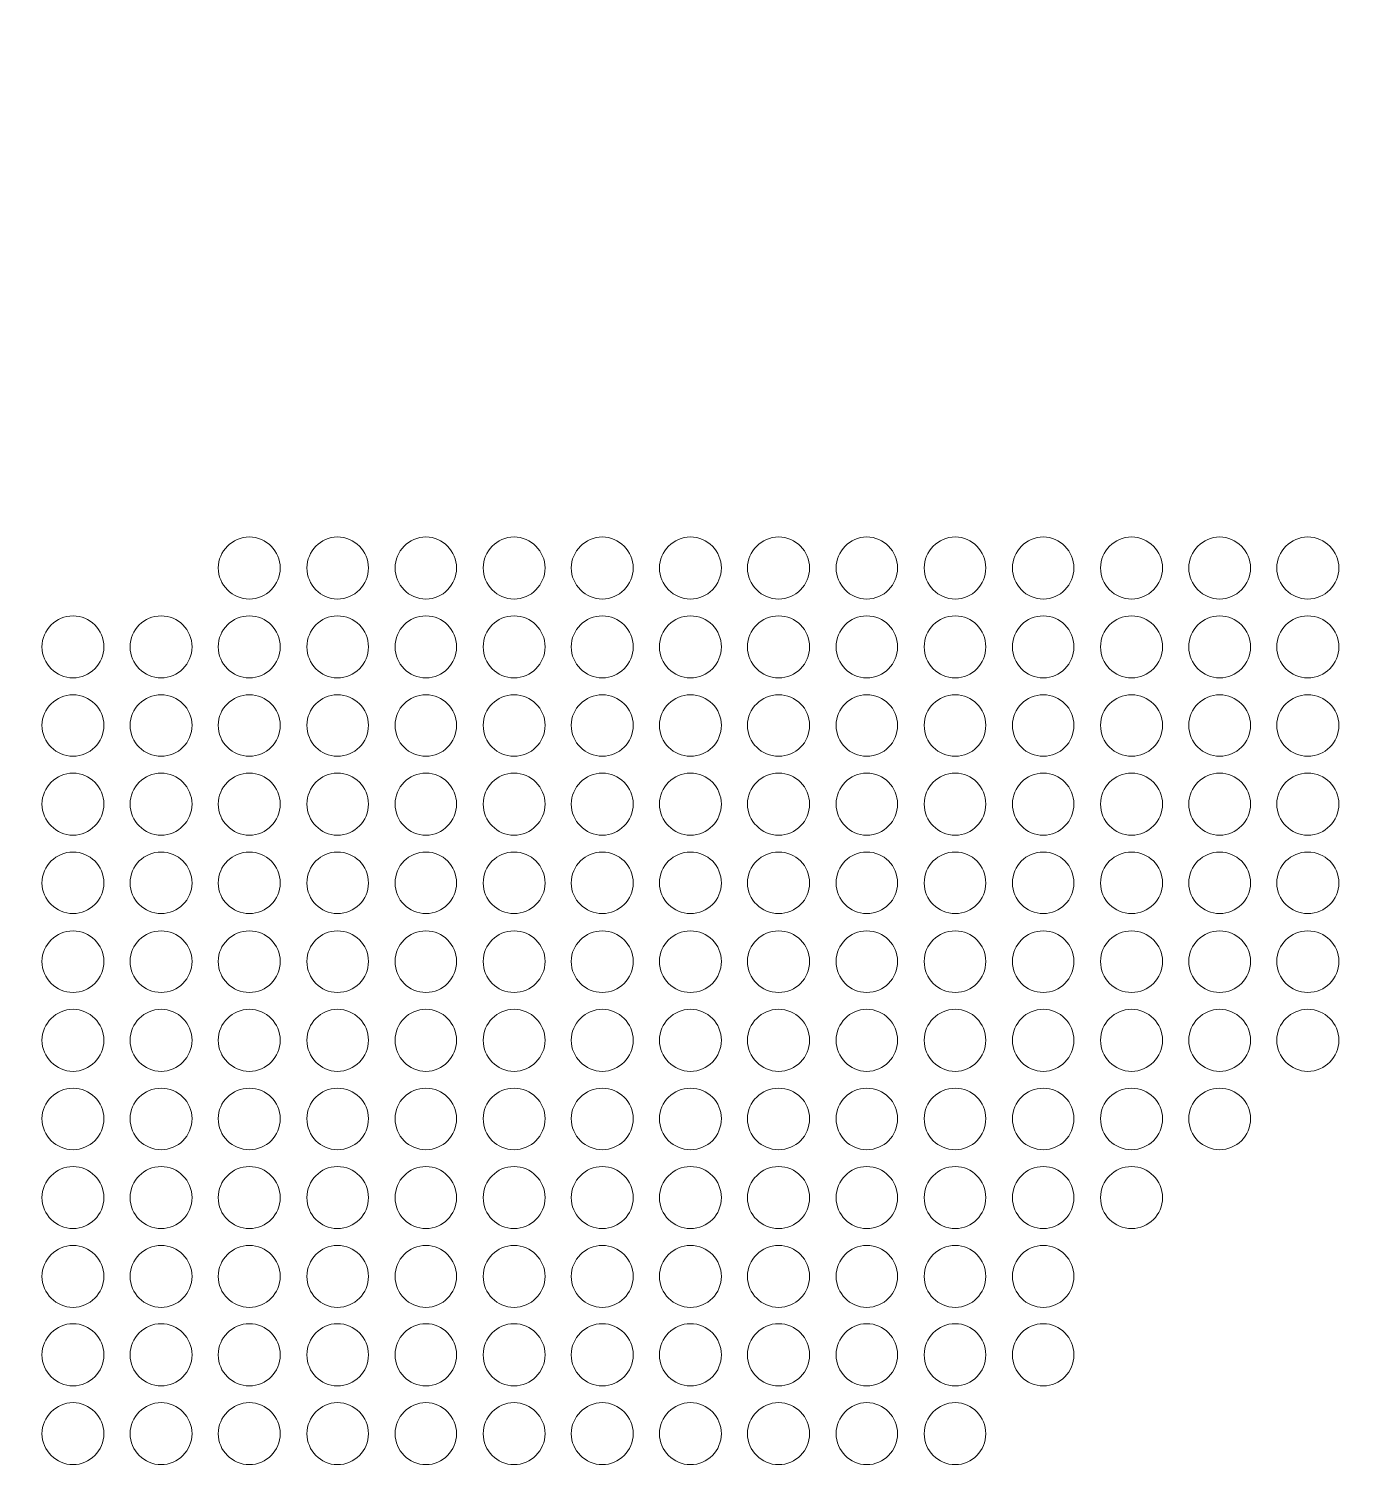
# Model space of a CAD drawing. Header units: inches. Extents: x 243 to 900, y -519 to -86.
# Drawn here: x 483.89 to 521.01, y -166.78 to -126.28 of the extents above; entities that cross this region are included whole.
import ezdxf

# ---------------------------------------------------------------- set-up
doc = ezdxf.new("R2010")
doc.units = ezdxf.units.IN
doc.header["$MEASUREMENT"] = 0
doc.layers.add('Layer 1', color=7, linetype='Continuous')

# ---------------------------------------------------------------- blocks, each defined once
blk = doc.blocks.new('block 3')
at = {"layer": 'Layer 1', "lineweight": 0}
blk.add_open_spline([(898.138, -484.267), (898.138, -494.991), (889.368, -503.763), (878.645, -503.763), (878.645, -503.763), (266.12, -503.763), (266.12, -503.763), (255.397, -503.763), (246.624, -494.991), (246.624, -484.267), (246.624, -484.267), (246.624, -108.507), (246.624, -108.507), (246.624, -97.783), (255.397, -89.011), (266.12, -89.011), (266.12, -89.011), (878.645, -89.011), (878.645, -89.011), (889.368, -89.011), (898.138, -97.783), (898.138, -108.507), (898.138, -108.507), (898.138, -484.267), (898.138, -484.267)], degree=3, knots=[0, 0, 0, 0, 1, 1, 1, 2, 2, 2, 3, 3, 3, 4, 4, 4, 5, 5, 5, 6, 6, 6, 7, 7, 7, 8, 8, 8, 8], dxfattribs=at)
blk = doc.blocks.new('block 2')
at = {"layer": 'Layer 1'}
blk.add_blockref('block 3', (0, 0), dxfattribs=at)
blk = doc.blocks.new('block 6')
at = {"layer": 'Layer 1', "lineweight": 0}
for points in [[(451.361, -141.395), (451.361, -141.868), (450.964, -142.267), (450.491, -142.267), (450.005, -142.267), (449.624, -141.868), (449.624, -141.395), (449.624, -140.924), (450.005, -140.526), (450.491, -140.526), (450.964, -140.526), (451.361, -140.924), (451.361, -141.395)], [(453.836, -141.395), (453.836, -141.868), (453.436, -142.267), (452.966, -142.267), (452.493, -142.267), (452.093, -141.868), (452.093, -141.395), (452.093, -140.924), (452.493, -140.526), (452.966, -140.526), (453.436, -140.526), (453.836, -140.924), (453.836, -141.395)], [(456.305, -141.395), (456.305, -141.868), (455.909, -142.267), (455.435, -142.267), (454.962, -142.267), (454.565, -141.868), (454.565, -141.395), (454.565, -140.924), (454.962, -140.526), (455.435, -140.526), (455.909, -140.526), (456.305, -140.924), (456.305, -141.395)], [(458.777, -141.395), (458.777, -141.868), (458.394, -142.267), (457.907, -142.267), (457.437, -142.267), (457.037, -141.868), (457.037, -141.395), (457.037, -140.924), (457.437, -140.526), (457.907, -140.526), (458.394, -140.526), (458.777, -140.924), (458.777, -141.395)], [(461.249, -141.395), (461.249, -141.868), (460.871, -142.267), (460.382, -142.267), (459.906, -142.267), (459.525, -141.868), (459.525, -141.395), (459.525, -140.924), (459.906, -140.526), (460.382, -140.526), (460.871, -140.526), (461.249, -140.924), (461.249, -141.395)], [(463.719, -141.395), (463.719, -141.868), (463.338, -142.267), (462.867, -142.267), (462.378, -142.267), (461.997, -141.868), (461.997, -141.395), (461.997, -140.924), (462.378, -140.526), (462.867, -140.526), (463.338, -140.526), (463.719, -140.924), (463.719, -141.395)], [(466.193, -141.395), (466.193, -141.868), (465.815, -142.267), (465.339, -142.267), (464.853, -142.267), (464.472, -141.868), (464.472, -141.395), (464.472, -140.924), (464.853, -140.526), (465.339, -140.526), (465.815, -140.526), (466.193, -140.924), (466.193, -141.395)], [(490.942, -141.395), (490.942, -141.868), (490.562, -142.267), (490.073, -142.267), (489.602, -142.267), (489.203, -141.868), (489.203, -141.395), (489.203, -140.924), (489.602, -140.526), (490.073, -140.526), (490.562, -140.526), (490.942, -140.924), (490.942, -141.395)], [(493.417, -141.395), (493.417, -141.868), (493.036, -142.267), (492.547, -142.267), (492.074, -142.267), (491.693, -141.868), (491.693, -141.395), (491.693, -140.924), (492.074, -140.526), (492.547, -140.526), (493.036, -140.526), (493.417, -140.924), (493.417, -141.395)], [(495.889, -141.395), (495.889, -141.868), (495.506, -142.267), (495.032, -142.267), (494.546, -142.267), (494.165, -141.868), (494.165, -141.395), (494.165, -140.924), (494.546, -140.526), (495.032, -140.526), (495.506, -140.526), (495.889, -140.924), (495.889, -141.395)], [(498.374, -141.395), (498.374, -141.868), (497.978, -142.267), (497.504, -142.267), (497.018, -142.267), (496.637, -141.868), (496.637, -141.395), (496.637, -140.924), (497.018, -140.526), (497.504, -140.526), (497.978, -140.526), (498.374, -140.924), (498.374, -141.395)], [(500.846, -141.395), (500.846, -141.868), (500.447, -142.267), (499.979, -142.267), (499.503, -142.267), (499.107, -141.868), (499.107, -141.395), (499.107, -140.924), (499.503, -140.526), (499.979, -140.526), (500.447, -140.526), (500.846, -140.924), (500.846, -141.395)], [(503.318, -141.395), (503.318, -141.868), (502.94, -142.267), (502.448, -142.267), (501.975, -142.267), (501.581, -141.868), (501.581, -141.395), (501.581, -140.924), (501.975, -140.526), (502.448, -140.526), (502.94, -140.526), (503.318, -140.924), (503.318, -141.395)], [(505.793, -141.395), (505.793, -141.868), (505.409, -142.267), (504.92, -142.267), (504.45, -142.267), (504.05, -141.868), (504.05, -141.395), (504.05, -140.924), (504.45, -140.526), (504.92, -140.526), (505.409, -140.526), (505.793, -140.924), (505.793, -141.395)], [(508.262, -141.395), (508.262, -141.868), (507.882, -142.267), (507.395, -142.267), (506.919, -142.267), (506.538, -141.868), (506.538, -141.395), (506.538, -140.924), (506.919, -140.526), (507.395, -140.526), (507.882, -140.526), (508.262, -140.924), (508.262, -141.395)], [(510.734, -141.395), (510.734, -141.868), (510.354, -142.267), (509.88, -142.267), (509.391, -142.267), (509.01, -141.868), (509.01, -141.395), (509.01, -140.924), (509.391, -140.526), (509.88, -140.526), (510.354, -140.526), (510.734, -140.924), (510.734, -141.395)], [(513.206, -141.395), (513.206, -141.868), (512.826, -142.267), (512.352, -142.267), (511.863, -142.267), (511.485, -141.868), (511.485, -141.395), (511.485, -140.924), (511.863, -140.526), (512.352, -140.526), (512.826, -140.526), (513.206, -140.924), (513.206, -141.395)], [(515.697, -141.395), (515.697, -141.868), (515.295, -142.267), (514.827, -142.267), (514.338, -142.267), (513.954, -141.868), (513.954, -141.395), (513.954, -140.924), (514.338, -140.526), (514.827, -140.526), (515.295, -140.526), (515.697, -140.924), (515.697, -141.395)], [(518.163, -141.395), (518.163, -141.868), (517.769, -142.267), (517.296, -142.267), (516.823, -142.267), (516.429, -141.868), (516.429, -141.395), (516.429, -140.924), (516.823, -140.526), (517.296, -140.526), (517.769, -140.526), (518.163, -140.924), (518.163, -141.395)], [(520.641, -141.395), (520.641, -141.868), (520.257, -142.267), (519.768, -142.267), (519.298, -142.267), (518.898, -141.868), (518.898, -141.395), (518.898, -140.924), (519.298, -140.526), (519.768, -140.526), (520.257, -140.526), (520.641, -140.924), (520.641, -141.395)]]:
    blk.add_open_spline(points, degree=3, knots=[0, 0, 0, 0, 1, 1, 1, 2, 2, 2, 3, 3, 3, 4, 4, 4, 4], dxfattribs=at)
blk = doc.blocks.new('block 7')
at = {"layer": 'Layer 1', "lineweight": 0}
for points in [[(485.998, -143.611), (485.998, -144.081), (485.602, -144.48), (485.131, -144.48), (484.658, -144.48), (484.259, -144.081), (484.259, -143.611), (484.259, -143.121), (484.658, -142.739), (485.131, -142.739), (485.602, -142.739), (485.998, -143.121), (485.998, -143.611)], [(488.47, -143.611), (488.47, -144.081), (488.076, -144.48), (487.603, -144.48), (487.127, -144.48), (486.733, -144.081), (486.733, -143.611), (486.733, -143.121), (487.127, -142.739), (487.603, -142.739), (488.076, -142.739), (488.47, -143.121), (488.47, -143.611)], [(490.942, -143.611), (490.942, -144.081), (490.562, -144.48), (490.073, -144.48), (489.602, -144.48), (489.203, -144.081), (489.203, -143.611), (489.203, -143.121), (489.602, -142.739), (490.073, -142.739), (490.562, -142.739), (490.942, -143.121), (490.942, -143.611)], [(493.417, -143.611), (493.417, -144.081), (493.036, -144.48), (492.547, -144.48), (492.074, -144.48), (491.693, -144.081), (491.693, -143.611), (491.693, -143.121), (492.074, -142.739), (492.547, -142.739), (493.036, -142.739), (493.417, -143.121), (493.417, -143.611)], [(495.889, -143.611), (495.889, -144.081), (495.506, -144.48), (495.032, -144.48), (494.546, -144.48), (494.165, -144.081), (494.165, -143.611), (494.165, -143.121), (494.546, -142.739), (495.032, -142.739), (495.506, -142.739), (495.889, -143.121), (495.889, -143.611)], [(498.374, -143.611), (498.374, -144.081), (497.978, -144.48), (497.504, -144.48), (497.018, -144.48), (496.637, -144.081), (496.637, -143.611), (496.637, -143.121), (497.018, -142.739), (497.504, -142.739), (497.978, -142.739), (498.374, -143.121), (498.374, -143.611)], [(500.846, -143.611), (500.846, -144.081), (500.447, -144.48), (499.979, -144.48), (499.503, -144.48), (499.107, -144.081), (499.107, -143.611), (499.107, -143.121), (499.503, -142.739), (499.979, -142.739), (500.447, -142.739), (500.846, -143.121), (500.846, -143.611)], [(503.318, -143.611), (503.318, -144.081), (502.94, -144.48), (502.448, -144.48), (501.975, -144.48), (501.581, -144.081), (501.581, -143.611), (501.581, -143.121), (501.975, -142.739), (502.448, -142.739), (502.94, -142.739), (503.318, -143.121), (503.318, -143.611)], [(505.793, -143.611), (505.793, -144.081), (505.409, -144.48), (504.92, -144.48), (504.45, -144.48), (504.05, -144.081), (504.05, -143.611), (504.05, -143.121), (504.45, -142.739), (504.92, -142.739), (505.409, -142.739), (505.793, -143.121), (505.793, -143.611)], [(508.262, -143.611), (508.262, -144.081), (507.882, -144.48), (507.395, -144.48), (506.919, -144.48), (506.538, -144.081), (506.538, -143.611), (506.538, -143.121), (506.919, -142.739), (507.395, -142.739), (507.882, -142.739), (508.262, -143.121), (508.262, -143.611)], [(510.734, -143.611), (510.734, -144.081), (510.354, -144.48), (509.88, -144.48), (509.391, -144.48), (509.01, -144.081), (509.01, -143.611), (509.01, -143.121), (509.391, -142.739), (509.88, -142.739), (510.354, -142.739), (510.734, -143.121), (510.734, -143.611)], [(513.206, -143.611), (513.206, -144.081), (512.826, -144.48), (512.352, -144.48), (511.863, -144.48), (511.485, -144.081), (511.485, -143.611), (511.485, -143.121), (511.863, -142.739), (512.352, -142.739), (512.826, -142.739), (513.206, -143.121), (513.206, -143.611)], [(515.697, -143.611), (515.697, -144.081), (515.295, -144.48), (514.827, -144.48), (514.338, -144.48), (513.954, -144.081), (513.954, -143.611), (513.954, -143.121), (514.338, -142.739), (514.827, -142.739), (515.295, -142.739), (515.697, -143.121), (515.697, -143.611)], [(518.163, -143.611), (518.163, -144.081), (517.769, -144.48), (517.296, -144.48), (516.823, -144.48), (516.429, -144.081), (516.429, -143.611), (516.429, -143.121), (516.823, -142.739), (517.296, -142.739), (517.769, -142.739), (518.163, -143.121), (518.163, -143.611)], [(520.641, -143.611), (520.641, -144.081), (520.257, -144.48), (519.768, -144.48), (519.298, -144.48), (518.898, -144.081), (518.898, -143.611), (518.898, -143.121), (519.298, -142.739), (519.768, -142.739), (520.257, -142.739), (520.641, -143.121), (520.641, -143.611)]]:
    blk.add_open_spline(points, degree=3, knots=[0, 0, 0, 0, 1, 1, 1, 2, 2, 2, 3, 3, 3, 4, 4, 4, 4], dxfattribs=at)
blk = doc.blocks.new('block 8')
at = {"layer": 'Layer 1', "lineweight": 0}
for points in [[(485.998, -145.806), (485.998, -146.294), (485.602, -146.676), (485.131, -146.676), (484.658, -146.676), (484.259, -146.294), (484.259, -145.806), (484.259, -145.334), (484.658, -144.952), (485.131, -144.952), (485.602, -144.952), (485.998, -145.334), (485.998, -145.806)], [(488.47, -145.806), (488.47, -146.294), (488.076, -146.676), (487.603, -146.676), (487.127, -146.676), (486.733, -146.294), (486.733, -145.806), (486.733, -145.334), (487.127, -144.952), (487.603, -144.952), (488.076, -144.952), (488.47, -145.334), (488.47, -145.806)], [(490.942, -145.806), (490.942, -146.294), (490.562, -146.676), (490.073, -146.676), (489.602, -146.676), (489.203, -146.294), (489.203, -145.806), (489.203, -145.334), (489.602, -144.952), (490.073, -144.952), (490.562, -144.952), (490.942, -145.334), (490.942, -145.806)], [(493.417, -145.806), (493.417, -146.294), (493.036, -146.676), (492.547, -146.676), (492.074, -146.676), (491.693, -146.294), (491.693, -145.806), (491.693, -145.334), (492.074, -144.952), (492.547, -144.952), (493.036, -144.952), (493.417, -145.334), (493.417, -145.806)], [(495.889, -145.806), (495.889, -146.294), (495.506, -146.676), (495.032, -146.676), (494.546, -146.676), (494.165, -146.294), (494.165, -145.806), (494.165, -145.334), (494.546, -144.952), (495.032, -144.952), (495.506, -144.952), (495.889, -145.334), (495.889, -145.806)], [(498.374, -145.806), (498.374, -146.294), (497.978, -146.676), (497.504, -146.676), (497.018, -146.676), (496.637, -146.294), (496.637, -145.806), (496.637, -145.334), (497.018, -144.952), (497.504, -144.952), (497.978, -144.952), (498.374, -145.334), (498.374, -145.806)], [(500.846, -145.806), (500.846, -146.294), (500.447, -146.676), (499.979, -146.676), (499.503, -146.676), (499.107, -146.294), (499.107, -145.806), (499.107, -145.334), (499.503, -144.952), (499.979, -144.952), (500.447, -144.952), (500.846, -145.334), (500.846, -145.806)], [(503.318, -145.806), (503.318, -146.294), (502.94, -146.676), (502.448, -146.676), (501.975, -146.676), (501.581, -146.294), (501.581, -145.806), (501.581, -145.334), (501.975, -144.952), (502.448, -144.952), (502.94, -144.952), (503.318, -145.334), (503.318, -145.806)], [(505.793, -145.806), (505.793, -146.294), (505.409, -146.676), (504.92, -146.676), (504.45, -146.676), (504.05, -146.294), (504.05, -145.806), (504.05, -145.334), (504.45, -144.952), (504.92, -144.952), (505.409, -144.952), (505.793, -145.334), (505.793, -145.806)], [(508.262, -145.806), (508.262, -146.294), (507.882, -146.676), (507.395, -146.676), (506.919, -146.676), (506.538, -146.294), (506.538, -145.806), (506.538, -145.334), (506.919, -144.952), (507.395, -144.952), (507.882, -144.952), (508.262, -145.334), (508.262, -145.806)], [(510.734, -145.806), (510.734, -146.294), (510.354, -146.676), (509.88, -146.676), (509.391, -146.676), (509.01, -146.294), (509.01, -145.806), (509.01, -145.334), (509.391, -144.952), (509.88, -144.952), (510.354, -144.952), (510.734, -145.334), (510.734, -145.806)], [(513.206, -145.806), (513.206, -146.294), (512.826, -146.676), (512.352, -146.676), (511.863, -146.676), (511.485, -146.294), (511.485, -145.806), (511.485, -145.334), (511.863, -144.952), (512.352, -144.952), (512.826, -144.952), (513.206, -145.334), (513.206, -145.806)], [(515.697, -145.806), (515.697, -146.294), (515.295, -146.676), (514.827, -146.676), (514.338, -146.676), (513.954, -146.294), (513.954, -145.806), (513.954, -145.334), (514.338, -144.952), (514.827, -144.952), (515.295, -144.952), (515.697, -145.334), (515.697, -145.806)], [(518.163, -145.806), (518.163, -146.294), (517.769, -146.676), (517.296, -146.676), (516.823, -146.676), (516.429, -146.294), (516.429, -145.806), (516.429, -145.334), (516.823, -144.952), (517.296, -144.952), (517.769, -144.952), (518.163, -145.334), (518.163, -145.806)], [(520.641, -145.806), (520.641, -146.294), (520.257, -146.676), (519.768, -146.676), (519.298, -146.676), (518.898, -146.294), (518.898, -145.806), (518.898, -145.334), (519.298, -144.952), (519.768, -144.952), (520.257, -144.952), (520.641, -145.334), (520.641, -145.806)]]:
    blk.add_open_spline(points, degree=3, knots=[0, 0, 0, 0, 1, 1, 1, 2, 2, 2, 3, 3, 3, 4, 4, 4, 4], dxfattribs=at)
blk = doc.blocks.new('block 9')
at = {"layer": 'Layer 1', "lineweight": 0}
for points in [[(485.998, -148.018), (485.998, -148.491), (485.602, -148.889), (485.131, -148.889), (484.658, -148.889), (484.259, -148.491), (484.259, -148.018), (484.259, -147.545), (484.658, -147.148), (485.131, -147.148), (485.602, -147.148), (485.998, -147.545), (485.998, -148.018)], [(488.47, -148.018), (488.47, -148.491), (488.076, -148.889), (487.603, -148.889), (487.127, -148.889), (486.733, -148.491), (486.733, -148.018), (486.733, -147.545), (487.127, -147.148), (487.603, -147.148), (488.076, -147.148), (488.47, -147.545), (488.47, -148.018)], [(490.942, -148.018), (490.942, -148.491), (490.562, -148.889), (490.073, -148.889), (489.602, -148.889), (489.203, -148.491), (489.203, -148.018), (489.203, -147.545), (489.602, -147.148), (490.073, -147.148), (490.562, -147.148), (490.942, -147.545), (490.942, -148.018)], [(493.417, -148.018), (493.417, -148.491), (493.036, -148.889), (492.547, -148.889), (492.074, -148.889), (491.693, -148.491), (491.693, -148.018), (491.693, -147.545), (492.074, -147.148), (492.547, -147.148), (493.036, -147.148), (493.417, -147.545), (493.417, -148.018)], [(495.889, -148.018), (495.889, -148.491), (495.506, -148.889), (495.032, -148.889), (494.546, -148.889), (494.165, -148.491), (494.165, -148.018), (494.165, -147.545), (494.546, -147.148), (495.032, -147.148), (495.506, -147.148), (495.889, -147.545), (495.889, -148.018)], [(498.374, -148.018), (498.374, -148.491), (497.978, -148.889), (497.504, -148.889), (497.018, -148.889), (496.637, -148.491), (496.637, -148.018), (496.637, -147.545), (497.018, -147.148), (497.504, -147.148), (497.978, -147.148), (498.374, -147.545), (498.374, -148.018)], [(500.846, -148.018), (500.846, -148.491), (500.447, -148.889), (499.979, -148.889), (499.503, -148.889), (499.107, -148.491), (499.107, -148.018), (499.107, -147.545), (499.503, -147.148), (499.979, -147.148), (500.447, -147.148), (500.846, -147.545), (500.846, -148.018)], [(503.318, -148.018), (503.318, -148.491), (502.94, -148.889), (502.448, -148.889), (501.975, -148.889), (501.581, -148.491), (501.581, -148.018), (501.581, -147.545), (501.975, -147.148), (502.448, -147.148), (502.94, -147.148), (503.318, -147.545), (503.318, -148.018)], [(505.793, -148.018), (505.793, -148.491), (505.409, -148.889), (504.92, -148.889), (504.45, -148.889), (504.05, -148.491), (504.05, -148.018), (504.05, -147.545), (504.45, -147.148), (504.92, -147.148), (505.409, -147.148), (505.793, -147.545), (505.793, -148.018)], [(508.262, -148.018), (508.262, -148.491), (507.882, -148.889), (507.395, -148.889), (506.919, -148.889), (506.538, -148.491), (506.538, -148.018), (506.538, -147.545), (506.919, -147.148), (507.395, -147.148), (507.882, -147.148), (508.262, -147.545), (508.262, -148.018)], [(510.734, -148.018), (510.734, -148.491), (510.354, -148.889), (509.88, -148.889), (509.391, -148.889), (509.01, -148.491), (509.01, -148.018), (509.01, -147.545), (509.391, -147.148), (509.88, -147.148), (510.354, -147.148), (510.734, -147.545), (510.734, -148.018)], [(513.206, -148.018), (513.206, -148.491), (512.826, -148.889), (512.352, -148.889), (511.863, -148.889), (511.485, -148.491), (511.485, -148.018), (511.485, -147.545), (511.863, -147.148), (512.352, -147.148), (512.826, -147.148), (513.206, -147.545), (513.206, -148.018)], [(515.697, -148.018), (515.697, -148.491), (515.295, -148.889), (514.827, -148.889), (514.338, -148.889), (513.954, -148.491), (513.954, -148.018), (513.954, -147.545), (514.338, -147.148), (514.827, -147.148), (515.295, -147.148), (515.697, -147.545), (515.697, -148.018)], [(518.163, -148.018), (518.163, -148.491), (517.769, -148.889), (517.296, -148.889), (516.823, -148.889), (516.429, -148.491), (516.429, -148.018), (516.429, -147.545), (516.823, -147.148), (517.296, -147.148), (517.769, -147.148), (518.163, -147.545), (518.163, -148.018)], [(520.641, -148.018), (520.641, -148.491), (520.257, -148.889), (519.768, -148.889), (519.298, -148.889), (518.898, -148.491), (518.898, -148.018), (518.898, -147.545), (519.298, -147.148), (519.768, -147.148), (520.257, -147.148), (520.641, -147.545), (520.641, -148.018)]]:
    blk.add_open_spline(points, degree=3, knots=[0, 0, 0, 0, 1, 1, 1, 2, 2, 2, 3, 3, 3, 4, 4, 4, 4], dxfattribs=at)
blk = doc.blocks.new('block 10')
at = {"layer": 'Layer 1', "lineweight": 0}
for points in [[(485.998, -150.232), (485.998, -150.703), (485.602, -151.086), (485.131, -151.086), (484.658, -151.086), (484.259, -150.703), (484.259, -150.232), (484.259, -149.742), (484.658, -149.361), (485.131, -149.361), (485.602, -149.361), (485.998, -149.742), (485.998, -150.232)], [(488.47, -150.232), (488.47, -150.703), (488.076, -151.086), (487.603, -151.086), (487.127, -151.086), (486.733, -150.703), (486.733, -150.232), (486.733, -149.742), (487.127, -149.361), (487.603, -149.361), (488.076, -149.361), (488.47, -149.742), (488.47, -150.232)], [(490.942, -150.232), (490.942, -150.703), (490.562, -151.086), (490.073, -151.086), (489.602, -151.086), (489.203, -150.703), (489.203, -150.232), (489.203, -149.742), (489.602, -149.361), (490.073, -149.361), (490.562, -149.361), (490.942, -149.742), (490.942, -150.232)], [(493.417, -150.232), (493.417, -150.703), (493.036, -151.086), (492.547, -151.086), (492.074, -151.086), (491.693, -150.703), (491.693, -150.232), (491.693, -149.742), (492.074, -149.361), (492.547, -149.361), (493.036, -149.361), (493.417, -149.742), (493.417, -150.232)], [(495.889, -150.232), (495.889, -150.703), (495.506, -151.086), (495.032, -151.086), (494.546, -151.086), (494.165, -150.703), (494.165, -150.232), (494.165, -149.742), (494.546, -149.361), (495.032, -149.361), (495.506, -149.361), (495.889, -149.742), (495.889, -150.232)], [(498.374, -150.232), (498.374, -150.703), (497.978, -151.086), (497.504, -151.086), (497.018, -151.086), (496.637, -150.703), (496.637, -150.232), (496.637, -149.742), (497.018, -149.361), (497.504, -149.361), (497.978, -149.361), (498.374, -149.742), (498.374, -150.232)], [(500.846, -150.232), (500.846, -150.703), (500.447, -151.086), (499.979, -151.086), (499.503, -151.086), (499.107, -150.703), (499.107, -150.232), (499.107, -149.742), (499.503, -149.361), (499.979, -149.361), (500.447, -149.361), (500.846, -149.742), (500.846, -150.232)], [(503.318, -150.232), (503.318, -150.703), (502.94, -151.086), (502.448, -151.086), (501.975, -151.086), (501.581, -150.703), (501.581, -150.232), (501.581, -149.742), (501.975, -149.361), (502.448, -149.361), (502.94, -149.361), (503.318, -149.742), (503.318, -150.232)], [(505.793, -150.232), (505.793, -150.703), (505.409, -151.086), (504.92, -151.086), (504.45, -151.086), (504.05, -150.703), (504.05, -150.232), (504.05, -149.742), (504.45, -149.361), (504.92, -149.361), (505.409, -149.361), (505.793, -149.742), (505.793, -150.232)], [(508.262, -150.232), (508.262, -150.703), (507.882, -151.086), (507.395, -151.086), (506.919, -151.086), (506.538, -150.703), (506.538, -150.232), (506.538, -149.742), (506.919, -149.361), (507.395, -149.361), (507.882, -149.361), (508.262, -149.742), (508.262, -150.232)], [(510.734, -150.232), (510.734, -150.703), (510.354, -151.086), (509.88, -151.086), (509.391, -151.086), (509.01, -150.703), (509.01, -150.232), (509.01, -149.742), (509.391, -149.361), (509.88, -149.361), (510.354, -149.361), (510.734, -149.742), (510.734, -150.232)], [(513.206, -150.232), (513.206, -150.703), (512.826, -151.086), (512.352, -151.086), (511.863, -151.086), (511.485, -150.703), (511.485, -150.232), (511.485, -149.742), (511.863, -149.361), (512.352, -149.361), (512.826, -149.361), (513.206, -149.742), (513.206, -150.232)], [(515.697, -150.232), (515.697, -150.703), (515.295, -151.086), (514.827, -151.086), (514.338, -151.086), (513.954, -150.703), (513.954, -150.232), (513.954, -149.742), (514.338, -149.361), (514.827, -149.361), (515.295, -149.361), (515.697, -149.742), (515.697, -150.232)], [(518.163, -150.232), (518.163, -150.703), (517.769, -151.086), (517.296, -151.086), (516.823, -151.086), (516.429, -150.703), (516.429, -150.232), (516.429, -149.742), (516.823, -149.361), (517.296, -149.361), (517.769, -149.361), (518.163, -149.742), (518.163, -150.232)], [(520.641, -150.232), (520.641, -150.703), (520.257, -151.086), (519.768, -151.086), (519.298, -151.086), (518.898, -150.703), (518.898, -150.232), (518.898, -149.742), (519.298, -149.361), (519.768, -149.361), (520.257, -149.361), (520.641, -149.742), (520.641, -150.232)]]:
    blk.add_open_spline(points, degree=3, knots=[0, 0, 0, 0, 1, 1, 1, 2, 2, 2, 3, 3, 3, 4, 4, 4, 4], dxfattribs=at)
blk = doc.blocks.new('block 11')
at = {"layer": 'Layer 1', "lineweight": 0}
for points in [[(485.998, -152.428), (485.998, -152.917), (485.602, -153.299), (485.131, -153.299), (484.658, -153.299), (484.259, -152.917), (484.259, -152.428), (484.259, -151.957), (484.658, -151.574), (485.131, -151.574), (485.602, -151.574), (485.998, -151.957), (485.998, -152.428)], [(488.47, -152.428), (488.47, -152.917), (488.076, -153.299), (487.603, -153.299), (487.127, -153.299), (486.733, -152.917), (486.733, -152.428), (486.733, -151.957), (487.127, -151.574), (487.603, -151.574), (488.076, -151.574), (488.47, -151.957), (488.47, -152.428)], [(490.942, -152.428), (490.942, -152.917), (490.562, -153.299), (490.073, -153.299), (489.602, -153.299), (489.203, -152.917), (489.203, -152.428), (489.203, -151.957), (489.602, -151.574), (490.073, -151.574), (490.562, -151.574), (490.942, -151.957), (490.942, -152.428)], [(493.417, -152.428), (493.417, -152.917), (493.036, -153.299), (492.547, -153.299), (492.074, -153.299), (491.693, -152.917), (491.693, -152.428), (491.693, -151.957), (492.074, -151.574), (492.547, -151.574), (493.036, -151.574), (493.417, -151.957), (493.417, -152.428)], [(495.889, -152.428), (495.889, -152.917), (495.506, -153.299), (495.032, -153.299), (494.546, -153.299), (494.165, -152.917), (494.165, -152.428), (494.165, -151.957), (494.546, -151.574), (495.032, -151.574), (495.506, -151.574), (495.889, -151.957), (495.889, -152.428)], [(498.374, -152.428), (498.374, -152.917), (497.978, -153.299), (497.504, -153.299), (497.018, -153.299), (496.637, -152.917), (496.637, -152.428), (496.637, -151.957), (497.018, -151.574), (497.504, -151.574), (497.978, -151.574), (498.374, -151.957), (498.374, -152.428)], [(500.846, -152.428), (500.846, -152.917), (500.447, -153.299), (499.979, -153.299), (499.503, -153.299), (499.107, -152.917), (499.107, -152.428), (499.107, -151.957), (499.503, -151.574), (499.979, -151.574), (500.447, -151.574), (500.846, -151.957), (500.846, -152.428)], [(503.318, -152.428), (503.318, -152.917), (502.94, -153.299), (502.448, -153.299), (501.975, -153.299), (501.581, -152.917), (501.581, -152.428), (501.581, -151.957), (501.975, -151.574), (502.448, -151.574), (502.94, -151.574), (503.318, -151.957), (503.318, -152.428)], [(505.793, -152.428), (505.793, -152.917), (505.409, -153.299), (504.92, -153.299), (504.45, -153.299), (504.05, -152.917), (504.05, -152.428), (504.05, -151.957), (504.45, -151.574), (504.92, -151.574), (505.409, -151.574), (505.793, -151.957), (505.793, -152.428)], [(508.262, -152.428), (508.262, -152.917), (507.882, -153.299), (507.395, -153.299), (506.919, -153.299), (506.538, -152.917), (506.538, -152.428), (506.538, -151.957), (506.919, -151.574), (507.395, -151.574), (507.882, -151.574), (508.262, -151.957), (508.262, -152.428)], [(510.734, -152.428), (510.734, -152.917), (510.354, -153.299), (509.88, -153.299), (509.391, -153.299), (509.01, -152.917), (509.01, -152.428), (509.01, -151.957), (509.391, -151.574), (509.88, -151.574), (510.354, -151.574), (510.734, -151.957), (510.734, -152.428)], [(513.206, -152.428), (513.206, -152.917), (512.826, -153.299), (512.352, -153.299), (511.863, -153.299), (511.485, -152.917), (511.485, -152.428), (511.485, -151.957), (511.863, -151.574), (512.352, -151.574), (512.826, -151.574), (513.206, -151.957), (513.206, -152.428)], [(515.697, -152.428), (515.697, -152.917), (515.295, -153.299), (514.827, -153.299), (514.338, -153.299), (513.954, -152.917), (513.954, -152.428), (513.954, -151.957), (514.338, -151.574), (514.827, -151.574), (515.295, -151.574), (515.697, -151.957), (515.697, -152.428)], [(518.163, -152.428), (518.163, -152.917), (517.769, -153.299), (517.296, -153.299), (516.823, -153.299), (516.429, -152.917), (516.429, -152.428), (516.429, -151.957), (516.823, -151.574), (517.296, -151.574), (517.769, -151.574), (518.163, -151.957), (518.163, -152.428)], [(520.641, -152.428), (520.641, -152.917), (520.257, -153.299), (519.768, -153.299), (519.298, -153.299), (518.898, -152.917), (518.898, -152.428), (518.898, -151.957), (519.298, -151.574), (519.768, -151.574), (520.257, -151.574), (520.641, -151.957), (520.641, -152.428)]]:
    blk.add_open_spline(points, degree=3, knots=[0, 0, 0, 0, 1, 1, 1, 2, 2, 2, 3, 3, 3, 4, 4, 4, 4], dxfattribs=at)
blk = doc.blocks.new('block 12')
at = {"layer": 'Layer 1', "lineweight": 0}
for points in [[(485.998, -154.642), (485.998, -155.114), (485.602, -155.512), (485.131, -155.512), (484.658, -155.512), (484.259, -155.114), (484.259, -154.642), (484.259, -154.167), (484.658, -153.772), (485.131, -153.772), (485.602, -153.772), (485.998, -154.167), (485.998, -154.642)], [(488.47, -154.642), (488.47, -155.114), (488.076, -155.512), (487.603, -155.512), (487.127, -155.512), (486.733, -155.114), (486.733, -154.642), (486.733, -154.167), (487.127, -153.772), (487.603, -153.772), (488.076, -153.772), (488.47, -154.167), (488.47, -154.642)], [(490.942, -154.642), (490.942, -155.114), (490.562, -155.512), (490.073, -155.512), (489.602, -155.512), (489.203, -155.114), (489.203, -154.642), (489.203, -154.167), (489.602, -153.772), (490.073, -153.772), (490.562, -153.772), (490.942, -154.167), (490.942, -154.642)], [(493.417, -154.642), (493.417, -155.114), (493.036, -155.512), (492.547, -155.512), (492.074, -155.512), (491.693, -155.114), (491.693, -154.642), (491.693, -154.167), (492.074, -153.772), (492.547, -153.772), (493.036, -153.772), (493.417, -154.167), (493.417, -154.642)], [(495.889, -154.642), (495.889, -155.114), (495.506, -155.512), (495.032, -155.512), (494.546, -155.512), (494.165, -155.114), (494.165, -154.642), (494.165, -154.167), (494.546, -153.772), (495.032, -153.772), (495.506, -153.772), (495.889, -154.167), (495.889, -154.642)], [(498.374, -154.642), (498.374, -155.114), (497.978, -155.512), (497.504, -155.512), (497.018, -155.512), (496.637, -155.114), (496.637, -154.642), (496.637, -154.167), (497.018, -153.772), (497.504, -153.772), (497.978, -153.772), (498.374, -154.167), (498.374, -154.642)], [(500.846, -154.642), (500.846, -155.114), (500.447, -155.512), (499.979, -155.512), (499.503, -155.512), (499.107, -155.114), (499.107, -154.642), (499.107, -154.167), (499.503, -153.772), (499.979, -153.772), (500.447, -153.772), (500.846, -154.167), (500.846, -154.642)], [(503.318, -154.642), (503.318, -155.114), (502.94, -155.512), (502.448, -155.512), (501.975, -155.512), (501.581, -155.114), (501.581, -154.642), (501.581, -154.167), (501.975, -153.772), (502.448, -153.772), (502.94, -153.772), (503.318, -154.167), (503.318, -154.642)], [(505.793, -154.642), (505.793, -155.114), (505.409, -155.512), (504.92, -155.512), (504.45, -155.512), (504.05, -155.114), (504.05, -154.642), (504.05, -154.167), (504.45, -153.772), (504.92, -153.772), (505.409, -153.772), (505.793, -154.167), (505.793, -154.642)], [(508.262, -154.642), (508.262, -155.114), (507.882, -155.512), (507.395, -155.512), (506.919, -155.512), (506.538, -155.114), (506.538, -154.642), (506.538, -154.167), (506.919, -153.772), (507.395, -153.772), (507.882, -153.772), (508.262, -154.167), (508.262, -154.642)], [(510.734, -154.642), (510.734, -155.114), (510.354, -155.512), (509.88, -155.512), (509.391, -155.512), (509.01, -155.114), (509.01, -154.642), (509.01, -154.167), (509.391, -153.772), (509.88, -153.772), (510.354, -153.772), (510.734, -154.167), (510.734, -154.642)], [(513.206, -154.642), (513.206, -155.114), (512.826, -155.512), (512.352, -155.512), (511.863, -155.512), (511.485, -155.114), (511.485, -154.642), (511.485, -154.167), (511.863, -153.772), (512.352, -153.772), (512.826, -153.772), (513.206, -154.167), (513.206, -154.642)], [(515.697, -154.642), (515.697, -155.114), (515.295, -155.512), (514.827, -155.512), (514.338, -155.512), (513.954, -155.114), (513.954, -154.642), (513.954, -154.167), (514.338, -153.772), (514.827, -153.772), (515.295, -153.772), (515.697, -154.167), (515.697, -154.642)], [(518.163, -154.642), (518.163, -155.114), (517.769, -155.512), (517.296, -155.512), (516.823, -155.512), (516.429, -155.114), (516.429, -154.642), (516.429, -154.167), (516.823, -153.772), (517.296, -153.772), (517.769, -153.772), (518.163, -154.167), (518.163, -154.642)], [(520.641, -154.642), (520.641, -155.114), (520.257, -155.512), (519.768, -155.512), (519.298, -155.512), (518.898, -155.114), (518.898, -154.642), (518.898, -154.167), (519.298, -153.772), (519.768, -153.772), (520.257, -153.772), (520.641, -154.167), (520.641, -154.642)]]:
    blk.add_open_spline(points, degree=3, knots=[0, 0, 0, 0, 1, 1, 1, 2, 2, 2, 3, 3, 3, 4, 4, 4, 4], dxfattribs=at)
blk = doc.blocks.new('block 13')
at = {"layer": 'Layer 1', "lineweight": 0}
for points in [[(485.998, -156.839), (485.998, -157.327), (485.602, -157.709), (485.131, -157.709), (484.658, -157.709), (484.259, -157.327), (484.259, -156.839), (484.259, -156.364), (484.658, -155.985), (485.131, -155.985), (485.602, -155.985), (485.998, -156.364), (485.998, -156.839)], [(488.47, -156.839), (488.47, -157.327), (488.076, -157.709), (487.603, -157.709), (487.127, -157.709), (486.733, -157.327), (486.733, -156.839), (486.733, -156.364), (487.127, -155.985), (487.603, -155.985), (488.076, -155.985), (488.47, -156.364), (488.47, -156.839)], [(490.942, -156.839), (490.942, -157.327), (490.562, -157.709), (490.073, -157.709), (489.602, -157.709), (489.203, -157.327), (489.203, -156.839), (489.203, -156.364), (489.602, -155.985), (490.073, -155.985), (490.562, -155.985), (490.942, -156.364), (490.942, -156.839)], [(493.417, -156.839), (493.417, -157.327), (493.036, -157.709), (492.547, -157.709), (492.074, -157.709), (491.693, -157.327), (491.693, -156.839), (491.693, -156.364), (492.074, -155.985), (492.547, -155.985), (493.036, -155.985), (493.417, -156.364), (493.417, -156.839)], [(495.889, -156.839), (495.889, -157.327), (495.506, -157.709), (495.032, -157.709), (494.546, -157.709), (494.165, -157.327), (494.165, -156.839), (494.165, -156.364), (494.546, -155.985), (495.032, -155.985), (495.506, -155.985), (495.889, -156.364), (495.889, -156.839)], [(498.374, -156.839), (498.374, -157.327), (497.978, -157.709), (497.504, -157.709), (497.018, -157.709), (496.637, -157.327), (496.637, -156.839), (496.637, -156.364), (497.018, -155.985), (497.504, -155.985), (497.978, -155.985), (498.374, -156.364), (498.374, -156.839)], [(500.846, -156.839), (500.846, -157.327), (500.447, -157.709), (499.979, -157.709), (499.503, -157.709), (499.107, -157.327), (499.107, -156.839), (499.107, -156.364), (499.503, -155.985), (499.979, -155.985), (500.447, -155.985), (500.846, -156.364), (500.846, -156.839)], [(503.318, -156.839), (503.318, -157.327), (502.94, -157.709), (502.448, -157.709), (501.975, -157.709), (501.581, -157.327), (501.581, -156.839), (501.581, -156.364), (501.975, -155.985), (502.448, -155.985), (502.94, -155.985), (503.318, -156.364), (503.318, -156.839)], [(505.793, -156.839), (505.793, -157.327), (505.409, -157.709), (504.92, -157.709), (504.45, -157.709), (504.05, -157.327), (504.05, -156.839), (504.05, -156.364), (504.45, -155.985), (504.92, -155.985), (505.409, -155.985), (505.793, -156.364), (505.793, -156.839)], [(508.262, -156.839), (508.262, -157.327), (507.882, -157.709), (507.395, -157.709), (506.919, -157.709), (506.538, -157.327), (506.538, -156.839), (506.538, -156.364), (506.919, -155.985), (507.395, -155.985), (507.882, -155.985), (508.262, -156.364), (508.262, -156.839)], [(510.734, -156.839), (510.734, -157.327), (510.354, -157.709), (509.88, -157.709), (509.391, -157.709), (509.01, -157.327), (509.01, -156.839), (509.01, -156.364), (509.391, -155.985), (509.88, -155.985), (510.354, -155.985), (510.734, -156.364), (510.734, -156.839)], [(513.206, -156.839), (513.206, -157.327), (512.826, -157.709), (512.352, -157.709), (511.863, -157.709), (511.485, -157.327), (511.485, -156.839), (511.485, -156.364), (511.863, -155.985), (512.352, -155.985), (512.826, -155.985), (513.206, -156.364), (513.206, -156.839)], [(515.697, -156.839), (515.697, -157.327), (515.295, -157.709), (514.827, -157.709), (514.338, -157.709), (513.954, -157.327), (513.954, -156.839), (513.954, -156.364), (514.338, -155.985), (514.827, -155.985), (515.295, -155.985), (515.697, -156.364), (515.697, -156.839)], [(518.163, -156.839), (518.163, -157.327), (517.769, -157.709), (517.296, -157.709), (516.823, -157.709), (516.429, -157.327), (516.429, -156.839), (516.429, -156.364), (516.823, -155.985), (517.296, -155.985), (517.769, -155.985), (518.163, -156.364), (518.163, -156.839)]]:
    blk.add_open_spline(points, degree=3, knots=[0, 0, 0, 0, 1, 1, 1, 2, 2, 2, 3, 3, 3, 4, 4, 4, 4], dxfattribs=at)
blk = doc.blocks.new('block 14')
at = {"layer": 'Layer 1', "lineweight": 0}
for points in [[(485.998, -159.051), (485.998, -159.54), (485.602, -159.92), (485.131, -159.92), (484.658, -159.92), (484.259, -159.54), (484.259, -159.051), (484.259, -158.579), (484.658, -158.181), (485.131, -158.181), (485.602, -158.181), (485.998, -158.579), (485.998, -159.051)], [(488.47, -159.051), (488.47, -159.54), (488.076, -159.92), (487.603, -159.92), (487.127, -159.92), (486.733, -159.54), (486.733, -159.051), (486.733, -158.579), (487.127, -158.181), (487.603, -158.181), (488.076, -158.181), (488.47, -158.579), (488.47, -159.051)], [(490.942, -159.051), (490.942, -159.54), (490.562, -159.92), (490.073, -159.92), (489.602, -159.92), (489.203, -159.54), (489.203, -159.051), (489.203, -158.579), (489.602, -158.181), (490.073, -158.181), (490.562, -158.181), (490.942, -158.579), (490.942, -159.051)], [(493.417, -159.051), (493.417, -159.54), (493.036, -159.92), (492.547, -159.92), (492.074, -159.92), (491.693, -159.54), (491.693, -159.051), (491.693, -158.579), (492.074, -158.181), (492.547, -158.181), (493.036, -158.181), (493.417, -158.579), (493.417, -159.051)], [(495.889, -159.051), (495.889, -159.54), (495.506, -159.92), (495.032, -159.92), (494.546, -159.92), (494.165, -159.54), (494.165, -159.051), (494.165, -158.579), (494.546, -158.181), (495.032, -158.181), (495.506, -158.181), (495.889, -158.579), (495.889, -159.051)], [(498.374, -159.051), (498.374, -159.54), (497.978, -159.92), (497.504, -159.92), (497.018, -159.92), (496.637, -159.54), (496.637, -159.051), (496.637, -158.579), (497.018, -158.181), (497.504, -158.181), (497.978, -158.181), (498.374, -158.579), (498.374, -159.051)], [(500.846, -159.051), (500.846, -159.54), (500.447, -159.92), (499.979, -159.92), (499.503, -159.92), (499.107, -159.54), (499.107, -159.051), (499.107, -158.579), (499.503, -158.181), (499.979, -158.181), (500.447, -158.181), (500.846, -158.579), (500.846, -159.051)], [(503.318, -159.051), (503.318, -159.54), (502.94, -159.92), (502.448, -159.92), (501.975, -159.92), (501.581, -159.54), (501.581, -159.051), (501.581, -158.579), (501.975, -158.181), (502.448, -158.181), (502.94, -158.181), (503.318, -158.579), (503.318, -159.051)], [(505.793, -159.051), (505.793, -159.54), (505.409, -159.92), (504.92, -159.92), (504.45, -159.92), (504.05, -159.54), (504.05, -159.051), (504.05, -158.579), (504.45, -158.181), (504.92, -158.181), (505.409, -158.181), (505.793, -158.579), (505.793, -159.051)], [(508.262, -159.051), (508.262, -159.54), (507.882, -159.92), (507.395, -159.92), (506.919, -159.92), (506.538, -159.54), (506.538, -159.051), (506.538, -158.579), (506.919, -158.181), (507.395, -158.181), (507.882, -158.181), (508.262, -158.579), (508.262, -159.051)], [(510.734, -159.051), (510.734, -159.54), (510.354, -159.92), (509.88, -159.92), (509.391, -159.92), (509.01, -159.54), (509.01, -159.051), (509.01, -158.579), (509.391, -158.181), (509.88, -158.181), (510.354, -158.181), (510.734, -158.579), (510.734, -159.051)], [(513.206, -159.051), (513.206, -159.54), (512.826, -159.92), (512.352, -159.92), (511.863, -159.92), (511.485, -159.54), (511.485, -159.051), (511.485, -158.579), (511.863, -158.181), (512.352, -158.181), (512.826, -158.181), (513.206, -158.579), (513.206, -159.051)], [(515.697, -159.051), (515.697, -159.54), (515.295, -159.92), (514.827, -159.92), (514.338, -159.92), (513.954, -159.54), (513.954, -159.051), (513.954, -158.579), (514.338, -158.181), (514.827, -158.181), (515.295, -158.181), (515.697, -158.579), (515.697, -159.051)]]:
    blk.add_open_spline(points, degree=3, knots=[0, 0, 0, 0, 1, 1, 1, 2, 2, 2, 3, 3, 3, 4, 4, 4, 4], dxfattribs=at)
blk = doc.blocks.new('block 15')
at = {"layer": 'Layer 1', "lineweight": 0}
for points in [[(485.998, -161.265), (485.998, -161.735), (485.602, -162.132), (485.131, -162.132), (484.658, -162.132), (484.259, -161.735), (484.259, -161.265), (484.259, -160.79), (484.658, -160.394), (485.131, -160.394), (485.602, -160.394), (485.998, -160.79), (485.998, -161.265)], [(488.47, -161.265), (488.47, -161.735), (488.076, -162.132), (487.603, -162.132), (487.127, -162.132), (486.733, -161.735), (486.733, -161.265), (486.733, -160.79), (487.127, -160.394), (487.603, -160.394), (488.076, -160.394), (488.47, -160.79), (488.47, -161.265)], [(490.942, -161.265), (490.942, -161.735), (490.562, -162.132), (490.073, -162.132), (489.602, -162.132), (489.203, -161.735), (489.203, -161.265), (489.203, -160.79), (489.602, -160.394), (490.073, -160.394), (490.562, -160.394), (490.942, -160.79), (490.942, -161.265)], [(493.417, -161.265), (493.417, -161.735), (493.036, -162.132), (492.547, -162.132), (492.074, -162.132), (491.693, -161.735), (491.693, -161.265), (491.693, -160.79), (492.074, -160.394), (492.547, -160.394), (493.036, -160.394), (493.417, -160.79), (493.417, -161.265)], [(495.889, -161.265), (495.889, -161.735), (495.506, -162.132), (495.032, -162.132), (494.546, -162.132), (494.165, -161.735), (494.165, -161.265), (494.165, -160.79), (494.546, -160.394), (495.032, -160.394), (495.506, -160.394), (495.889, -160.79), (495.889, -161.265)], [(498.374, -161.265), (498.374, -161.735), (497.978, -162.132), (497.504, -162.132), (497.018, -162.132), (496.637, -161.735), (496.637, -161.265), (496.637, -160.79), (497.018, -160.394), (497.504, -160.394), (497.978, -160.394), (498.374, -160.79), (498.374, -161.265)], [(500.846, -161.265), (500.846, -161.735), (500.447, -162.132), (499.979, -162.132), (499.503, -162.132), (499.107, -161.735), (499.107, -161.265), (499.107, -160.79), (499.503, -160.394), (499.979, -160.394), (500.447, -160.394), (500.846, -160.79), (500.846, -161.265)], [(503.318, -161.265), (503.318, -161.735), (502.94, -162.132), (502.448, -162.132), (501.975, -162.132), (501.581, -161.735), (501.581, -161.265), (501.581, -160.79), (501.975, -160.394), (502.448, -160.394), (502.94, -160.394), (503.318, -160.79), (503.318, -161.265)], [(505.793, -161.265), (505.793, -161.735), (505.409, -162.132), (504.92, -162.132), (504.45, -162.132), (504.05, -161.735), (504.05, -161.265), (504.05, -160.79), (504.45, -160.394), (504.92, -160.394), (505.409, -160.394), (505.793, -160.79), (505.793, -161.265)], [(508.262, -161.265), (508.262, -161.735), (507.882, -162.132), (507.395, -162.132), (506.919, -162.132), (506.538, -161.735), (506.538, -161.265), (506.538, -160.79), (506.919, -160.394), (507.395, -160.394), (507.882, -160.394), (508.262, -160.79), (508.262, -161.265)], [(510.734, -161.265), (510.734, -161.735), (510.354, -162.132), (509.88, -162.132), (509.391, -162.132), (509.01, -161.735), (509.01, -161.265), (509.01, -160.79), (509.391, -160.394), (509.88, -160.394), (510.354, -160.394), (510.734, -160.79), (510.734, -161.265)], [(513.206, -161.265), (513.206, -161.735), (512.826, -162.132), (512.352, -162.132), (511.863, -162.132), (511.485, -161.735), (511.485, -161.265), (511.485, -160.79), (511.863, -160.394), (512.352, -160.394), (512.826, -160.394), (513.206, -160.79), (513.206, -161.265)]]:
    blk.add_open_spline(points, degree=3, knots=[0, 0, 0, 0, 1, 1, 1, 2, 2, 2, 3, 3, 3, 4, 4, 4, 4], dxfattribs=at)
blk = doc.blocks.new('block 16')
at = {"layer": 'Layer 1', "lineweight": 0}
for points in [[(485.998, -163.462), (485.998, -163.948), (485.602, -164.332), (485.131, -164.332), (484.658, -164.332), (484.259, -163.948), (484.259, -163.462), (484.259, -162.986), (484.658, -162.589), (485.131, -162.589), (485.602, -162.589), (485.998, -162.986), (485.998, -163.462)], [(488.47, -163.462), (488.47, -163.948), (488.076, -164.332), (487.603, -164.332), (487.127, -164.332), (486.733, -163.948), (486.733, -163.462), (486.733, -162.986), (487.127, -162.589), (487.603, -162.589), (488.076, -162.589), (488.47, -162.986), (488.47, -163.462)], [(490.942, -163.462), (490.942, -163.948), (490.562, -164.332), (490.073, -164.332), (489.602, -164.332), (489.203, -163.948), (489.203, -163.462), (489.203, -162.986), (489.602, -162.589), (490.073, -162.589), (490.562, -162.589), (490.942, -162.986), (490.942, -163.462)], [(493.417, -163.462), (493.417, -163.948), (493.036, -164.332), (492.547, -164.332), (492.074, -164.332), (491.693, -163.948), (491.693, -163.462), (491.693, -162.986), (492.074, -162.589), (492.547, -162.589), (493.036, -162.589), (493.417, -162.986), (493.417, -163.462)], [(495.889, -163.462), (495.889, -163.948), (495.506, -164.332), (495.032, -164.332), (494.546, -164.332), (494.165, -163.948), (494.165, -163.462), (494.165, -162.986), (494.546, -162.589), (495.032, -162.589), (495.506, -162.589), (495.889, -162.986), (495.889, -163.462)], [(498.374, -163.462), (498.374, -163.948), (497.978, -164.332), (497.504, -164.332), (497.018, -164.332), (496.637, -163.948), (496.637, -163.462), (496.637, -162.986), (497.018, -162.589), (497.504, -162.589), (497.978, -162.589), (498.374, -162.986), (498.374, -163.462)], [(500.846, -163.462), (500.846, -163.948), (500.447, -164.332), (499.979, -164.332), (499.503, -164.332), (499.107, -163.948), (499.107, -163.462), (499.107, -162.986), (499.503, -162.589), (499.979, -162.589), (500.447, -162.589), (500.846, -162.986), (500.846, -163.462)], [(503.318, -163.462), (503.318, -163.948), (502.94, -164.332), (502.448, -164.332), (501.975, -164.332), (501.581, -163.948), (501.581, -163.462), (501.581, -162.986), (501.975, -162.589), (502.448, -162.589), (502.94, -162.589), (503.318, -162.986), (503.318, -163.462)], [(505.793, -163.462), (505.793, -163.948), (505.409, -164.332), (504.92, -164.332), (504.45, -164.332), (504.05, -163.948), (504.05, -163.462), (504.05, -162.986), (504.45, -162.589), (504.92, -162.589), (505.409, -162.589), (505.793, -162.986), (505.793, -163.462)], [(508.262, -163.462), (508.262, -163.948), (507.882, -164.332), (507.395, -164.332), (506.919, -164.332), (506.538, -163.948), (506.538, -163.462), (506.538, -162.986), (506.919, -162.589), (507.395, -162.589), (507.882, -162.589), (508.262, -162.986), (508.262, -163.462)], [(510.734, -163.462), (510.734, -163.948), (510.354, -164.332), (509.88, -164.332), (509.391, -164.332), (509.01, -163.948), (509.01, -163.462), (509.01, -162.986), (509.391, -162.589), (509.88, -162.589), (510.354, -162.589), (510.734, -162.986), (510.734, -163.462)], [(513.206, -163.462), (513.206, -163.948), (512.826, -164.332), (512.352, -164.332), (511.863, -164.332), (511.485, -163.948), (511.485, -163.462), (511.485, -162.986), (511.863, -162.589), (512.352, -162.589), (512.826, -162.589), (513.206, -162.986), (513.206, -163.462)]]:
    blk.add_open_spline(points, degree=3, knots=[0, 0, 0, 0, 1, 1, 1, 2, 2, 2, 3, 3, 3, 4, 4, 4, 4], dxfattribs=at)
blk = doc.blocks.new('block 17')
at = {"layer": 'Layer 1', "lineweight": 0}
for points in [[(485.998, -165.674), (485.998, -166.148), (485.602, -166.543), (485.131, -166.543), (484.658, -166.543), (484.259, -166.148), (484.259, -165.674), (484.259, -165.202), (484.658, -164.804), (485.131, -164.804), (485.602, -164.804), (485.998, -165.202), (485.998, -165.674)], [(488.47, -165.674), (488.47, -166.148), (488.076, -166.543), (487.603, -166.543), (487.127, -166.543), (486.733, -166.148), (486.733, -165.674), (486.733, -165.202), (487.127, -164.804), (487.603, -164.804), (488.076, -164.804), (488.47, -165.202), (488.47, -165.674)], [(490.942, -165.674), (490.942, -166.148), (490.562, -166.543), (490.073, -166.543), (489.602, -166.543), (489.203, -166.148), (489.203, -165.674), (489.203, -165.202), (489.602, -164.804), (490.073, -164.804), (490.562, -164.804), (490.942, -165.202), (490.942, -165.674)], [(493.417, -165.674), (493.417, -166.148), (493.036, -166.543), (492.547, -166.543), (492.074, -166.543), (491.693, -166.148), (491.693, -165.674), (491.693, -165.202), (492.074, -164.804), (492.547, -164.804), (493.036, -164.804), (493.417, -165.202), (493.417, -165.674)], [(495.889, -165.674), (495.889, -166.148), (495.506, -166.543), (495.032, -166.543), (494.546, -166.543), (494.165, -166.148), (494.165, -165.674), (494.165, -165.202), (494.546, -164.804), (495.032, -164.804), (495.506, -164.804), (495.889, -165.202), (495.889, -165.674)], [(498.374, -165.674), (498.374, -166.148), (497.978, -166.543), (497.504, -166.543), (497.018, -166.543), (496.637, -166.148), (496.637, -165.674), (496.637, -165.202), (497.018, -164.804), (497.504, -164.804), (497.978, -164.804), (498.374, -165.202), (498.374, -165.674)], [(500.846, -165.674), (500.846, -166.148), (500.447, -166.543), (499.979, -166.543), (499.503, -166.543), (499.107, -166.148), (499.107, -165.674), (499.107, -165.202), (499.503, -164.804), (499.979, -164.804), (500.447, -164.804), (500.846, -165.202), (500.846, -165.674)], [(503.318, -165.674), (503.318, -166.148), (502.94, -166.543), (502.448, -166.543), (501.975, -166.543), (501.581, -166.148), (501.581, -165.674), (501.581, -165.202), (501.975, -164.804), (502.448, -164.804), (502.94, -164.804), (503.318, -165.202), (503.318, -165.674)], [(505.793, -165.674), (505.793, -166.148), (505.409, -166.543), (504.92, -166.543), (504.45, -166.543), (504.05, -166.148), (504.05, -165.674), (504.05, -165.202), (504.45, -164.804), (504.92, -164.804), (505.409, -164.804), (505.793, -165.202), (505.793, -165.674)], [(508.262, -165.674), (508.262, -166.148), (507.882, -166.543), (507.395, -166.543), (506.919, -166.543), (506.538, -166.148), (506.538, -165.674), (506.538, -165.202), (506.919, -164.804), (507.395, -164.804), (507.882, -164.804), (508.262, -165.202), (508.262, -165.674)], [(510.734, -165.674), (510.734, -166.148), (510.354, -166.543), (509.88, -166.543), (509.391, -166.543), (509.01, -166.148), (509.01, -165.674), (509.01, -165.202), (509.391, -164.804), (509.88, -164.804), (510.354, -164.804), (510.734, -165.202), (510.734, -165.674)]]:
    blk.add_open_spline(points, degree=3, knots=[0, 0, 0, 0, 1, 1, 1, 2, 2, 2, 3, 3, 3, 4, 4, 4, 4], dxfattribs=at)
blk = doc.blocks.new('block 5')
at = {"layer": 'Layer 1'}
for name in ['block 6', 'block 7', 'block 8', 'block 9', 'block 10', 'block 11', 'block 12', 'block 13', 'block 14', 'block 15', 'block 16', 'block 17']:
    blk.add_blockref(name, (0, 0), dxfattribs=at)
blk = doc.blocks.new('block 4')
at = {"layer": 'Layer 1'}
blk.add_blockref('block 5', (0, 0), dxfattribs=at)

msp = doc.modelspace()

# ---------------------------------------------------------------- linework, layer by layer
at = {"layer": 'Layer 1', "lineweight": 0}
msp.add_open_spline([(771.889, -89.011), (771.889, -89.011), (266.12, -89.011), (266.12, -89.011), (255.397, -89.011), (246.624, -97.783), (246.624, -108.507), (246.624, -108.507), (246.624, -499.044), (246.624, -499.044), (246.624, -509.767), (255.397, -518.54), (266.12, -518.54), (266.12, -518.54), (371.556, -518.54), (371.556, -518.54), (400.967, -304.591), (562.913, -132.915), (771.889, -89.011)], degree=3, knots=[0, 0, 0, 0, 1, 1, 1, 2, 2, 2, 3, 3, 3, 4, 4, 4, 5, 5, 5, 6, 6, 6, 6], dxfattribs=at)

# ---------------------------------------------------------------- block references
at = {"layer": 'Layer 1'}
for name in ['block 2', 'block 4']:
    msp.add_blockref(name, (0, 0), dxfattribs=at)

doc.saveas('drawing.dxf')
